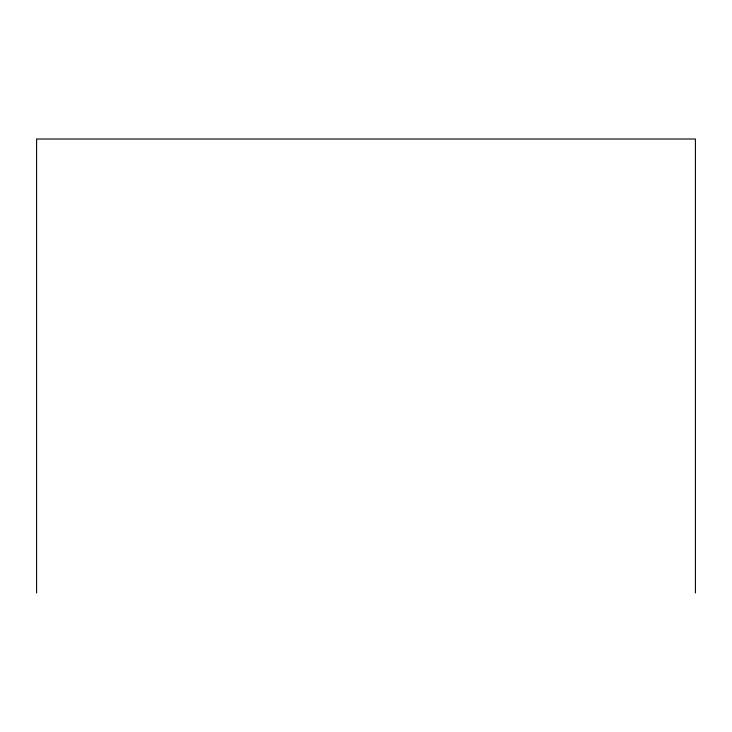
<?xml version="1.0" encoding="UTF-8"?>
<svg xmlns="http://www.w3.org/2000/svg" width="732" height="732" viewBox="0 0 732 732"><rect width="100%" height="100%" fill="white"/><g stroke="black" fill="none" stroke-linecap="round" stroke-linejoin="round"><path stroke-width="1.1" d="M695.4 592.984L695.4 139.016L36.6 139.016L36.6 592.984"/></g></svg>
